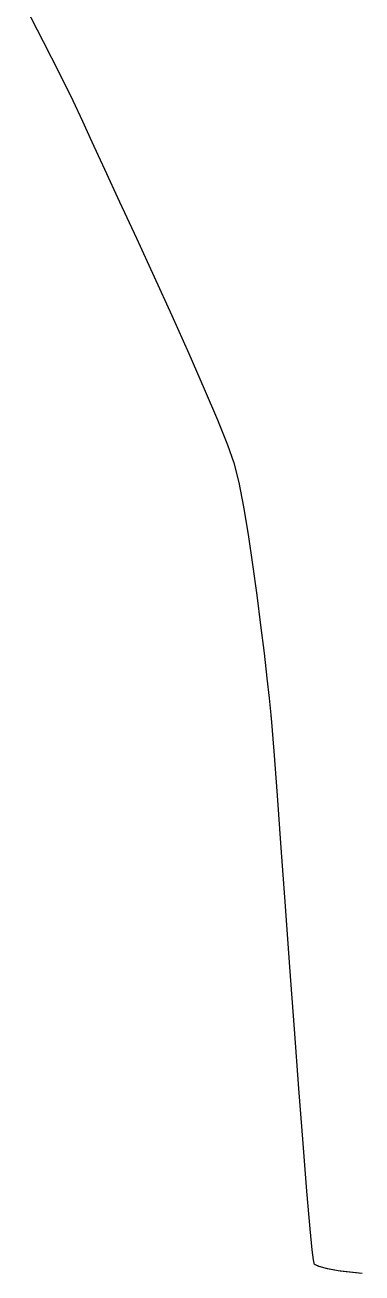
# Model space of a CAD drawing. Header units: metres. Extents: x 708868 to 711043, y 5411316 to 5413138.
# Drawn here: x 709631.87 to 709644.18, y 5411607.25 to 5411652.83 of the extents above; entities that cross this region are included whole.
import ezdxf

# ---------------------------------------------------------------- set-up
doc = ezdxf.new("R2010")
doc.units = ezdxf.units.M
for name, color, linetype in [('Rionegro 2010_Contours', 7, 'Continuous'), ('Rionegro 2014_Contours', 7, 'Continuous'), ('Rionegro 2018_Contours', 7, 'Continuous')]:
    doc.layers.add(name, color=color, linetype=linetype)

msp = doc.modelspace()

# ---------------------------------------------------------------- linework, layer by layer
at = {"layer": 'Rionegro 2010_Contours'}
for points in [[(709631.865, 5411653.53, 242), (709632.527, 5411652.227, 242), (709633.123, 5411651.056, 242), (709633.615, 5411650.07, 242), (709633.968, 5411649.32, 242), (709634.31, 5411648.562, 242), (709634.77, 5411647.558, 242), (709634.82, 5411647.451, 242)], [(709640.85, 5411627.603, 242), (709640.857, 5411627.52, 242), (709640.955, 5411626.306, 242), (709641.076, 5411624.693, 242), (709641.217, 5411622.778, 242), (709641.37, 5411620.654, 242), (709641.532, 5411618.418, 242), (709641.696, 5411616.163, 242), (709641.858, 5411613.987, 242), (709642.011, 5411611.982, 242), (709642.15, 5411610.246, 242), (709642.27, 5411608.872, 242), (709642.349, 5411608.098, 242), (709642.396, 5411607.74, 242), (709642.421, 5411607.618, 242), (709642.431, 5411607.594, 242), (709642.472, 5411607.56, 242), (709642.605, 5411607.497, 242), (709642.901, 5411607.416, 242), (709643.384, 5411607.335, 242), (709643.936, 5411607.273, 242), (709644.18, 5411607.252, 242), (709644.18, 5411607.252, 242)]]:
    msp.add_polyline3d(points, dxfattribs=at)
at = {"layer": 'Rionegro 2014_Contours'}
msp.add_polyline3d([(709631.865, 5411653.53, 242), (709632.527, 5411652.227, 242), (709633.123, 5411651.056, 242), (709633.615, 5411650.07, 242), (709633.968, 5411649.32, 242), (709634.31, 5411648.562, 242), (709634.77, 5411647.558, 242), (709635.322, 5411646.364, 242), (709635.935, 5411645.037, 242), (709636.58, 5411643.634, 242), (709637.228, 5411642.213, 242), (709637.85, 5411640.831, 242), (709638.417, 5411639.545, 242), (709638.9, 5411638.413, 242), (709639.269, 5411637.491, 242), (709639.496, 5411636.837, 242), (709639.674, 5411636.122, 242), (709639.849, 5411635.232, 242), (709640.02, 5411634.218, 242), (709640.183, 5411633.127, 242), (709640.336, 5411632.009, 242), (709640.475, 5411630.913, 242), (709640.599, 5411629.886, 242), (709640.705, 5411628.979, 242), (709640.79, 5411628.24, 242), (709640.857, 5411627.52, 242), (709640.955, 5411626.306, 242), (709641.076, 5411624.693, 242), (709641.217, 5411622.778, 242), (709641.37, 5411620.654, 242), (709641.532, 5411618.418, 242), (709641.696, 5411616.163, 242), (709641.858, 5411613.987, 242), (709642.011, 5411611.982, 242), (709642.15, 5411610.246, 242), (709642.27, 5411608.872, 242), (709642.349, 5411608.098, 242), (709642.396, 5411607.74, 242), (709642.421, 5411607.618, 242), (709642.431, 5411607.594, 242), (709642.471, 5411607.56, 242), (709642.594, 5411607.499, 242), (709642.865, 5411607.424, 242), (709643.311, 5411607.349, 242), (709643.854, 5411607.289, 242), (709644.18, 5411607.252, 242)], dxfattribs=at)
at = {"layer": 'Rionegro 2018_Contours'}
msp.add_polyline3d([(709631.865, 5411653.53, 242), (709632.527, 5411652.227, 242), (709633.123, 5411651.056, 242), (709633.615, 5411650.07, 242), (709633.968, 5411649.32, 242), (709634.31, 5411648.562, 242), (709634.77, 5411647.558, 242), (709635.322, 5411646.364, 242), (709635.935, 5411645.037, 242), (709636.58, 5411643.634, 242), (709637.228, 5411642.213, 242), (709637.85, 5411640.831, 242), (709638.417, 5411639.545, 242), (709638.9, 5411638.413, 242), (709639.269, 5411637.491, 242), (709639.496, 5411636.837, 242), (709639.674, 5411636.122, 242), (709639.849, 5411635.232, 242), (709640.02, 5411634.218, 242), (709640.183, 5411633.127, 242), (709640.336, 5411632.009, 242), (709640.475, 5411630.913, 242), (709640.599, 5411629.886, 242), (709640.705, 5411628.979, 242), (709640.79, 5411628.24, 242), (709640.857, 5411627.52, 242), (709640.955, 5411626.306, 242), (709641.076, 5411624.693, 242), (709641.217, 5411622.778, 242), (709641.37, 5411620.654, 242), (709641.532, 5411618.418, 242), (709641.696, 5411616.163, 242), (709641.858, 5411613.987, 242), (709642.011, 5411611.982, 242), (709642.15, 5411610.246, 242), (709642.27, 5411608.872, 242), (709642.349, 5411608.098, 242), (709642.396, 5411607.74, 242), (709642.421, 5411607.618, 242), (709642.431, 5411607.594, 242), (709642.471, 5411607.56, 242), (709642.594, 5411607.499, 242), (709642.865, 5411607.424, 242), (709643.311, 5411607.349, 242), (709643.854, 5411607.289, 242), (709644.18, 5411607.252, 242)], dxfattribs=at)

doc.saveas('drawing.dxf')
